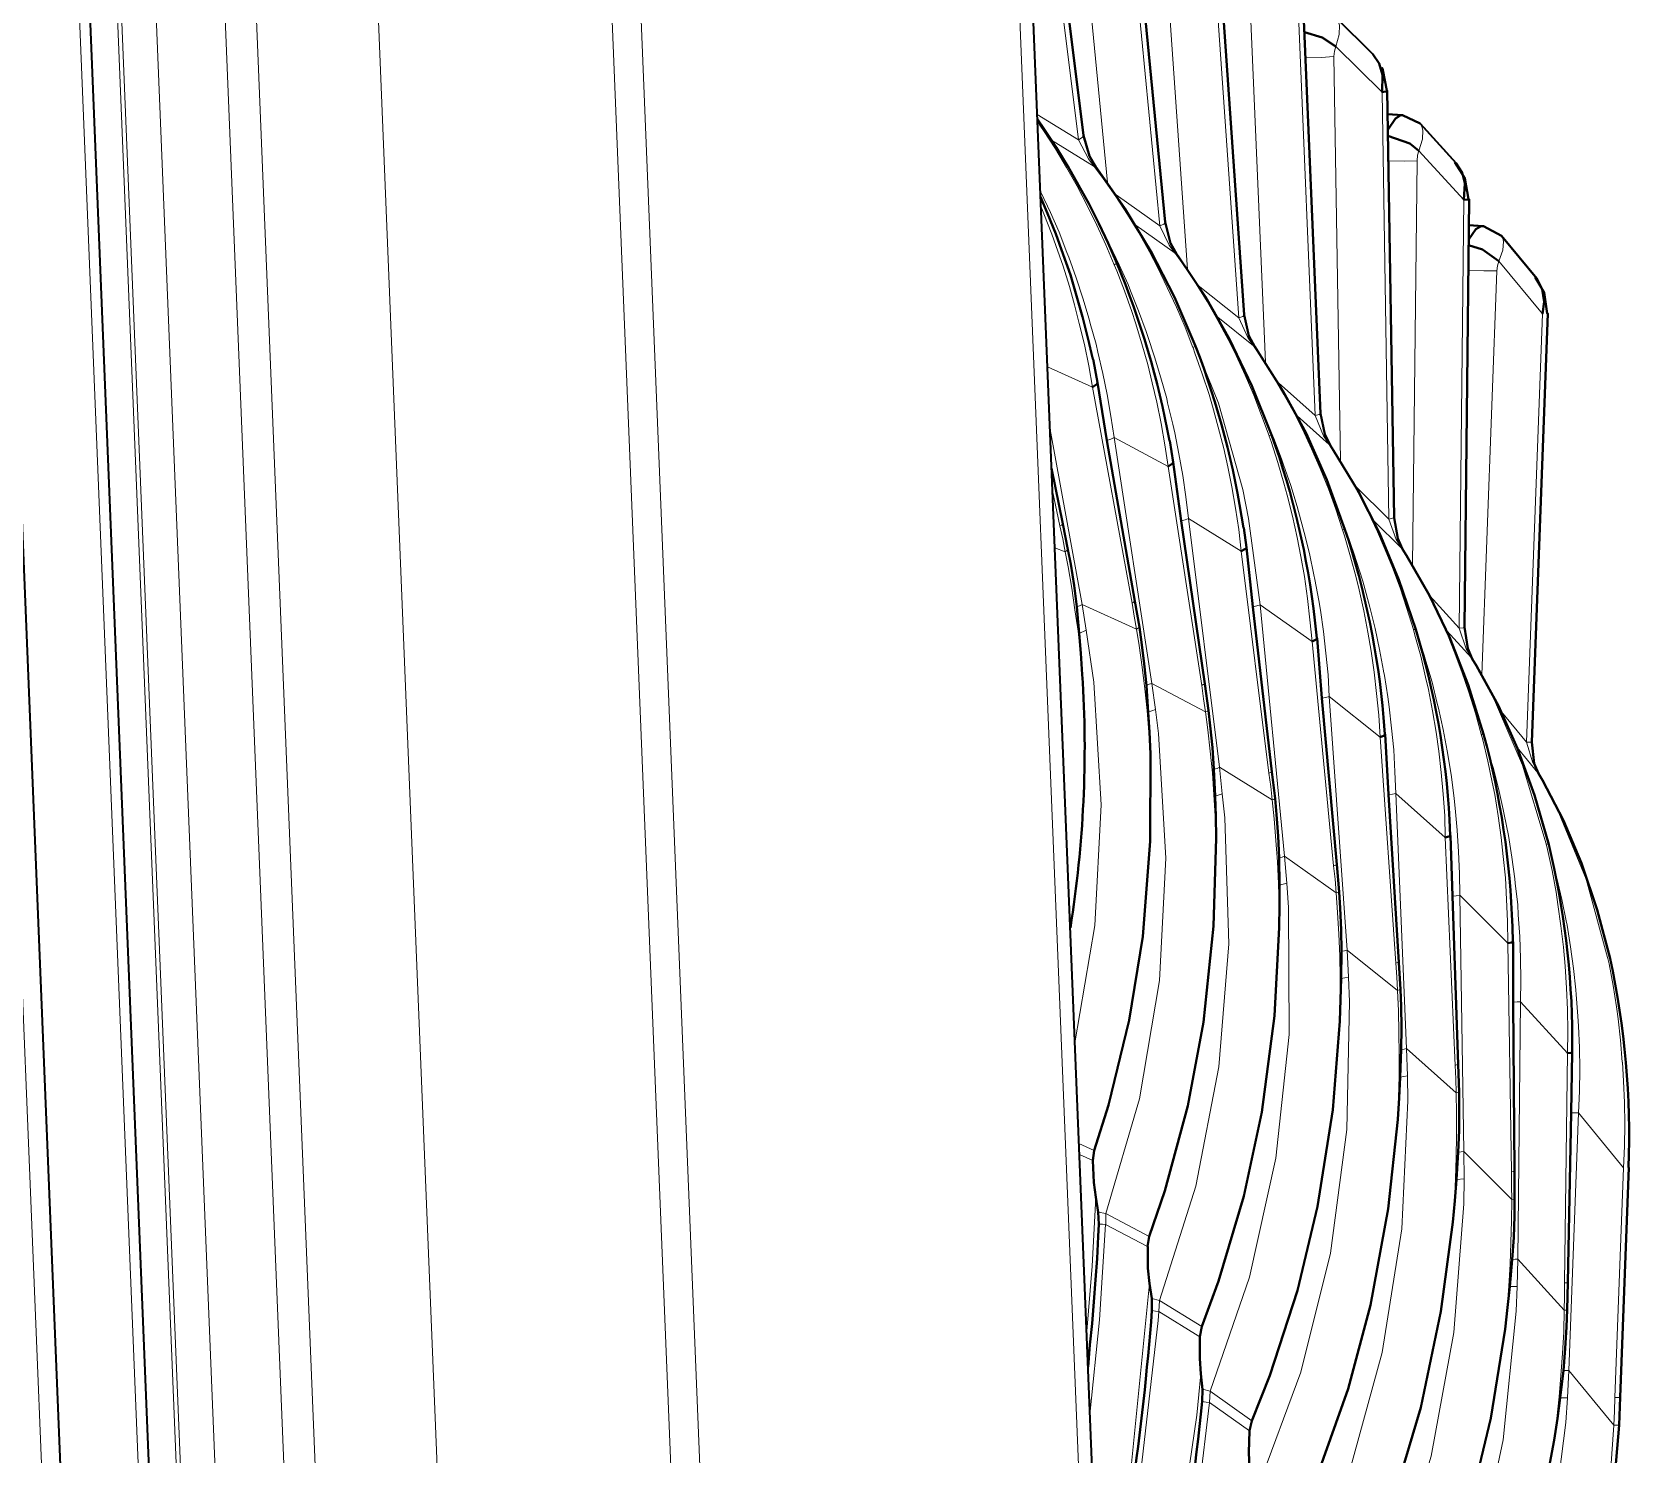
# Model space of a CAD drawing. Header units: millimetres. Extents: x 0 to 174, y 0 to 33.
# Drawn here: x 28.181 to 28.904, y 26.218 to 26.862 of the extents above; entities that cross this region are included whole.
import ezdxf

# ---------------------------------------------------------------- set-up
doc = ezdxf.new("R2010")
doc.units = ezdxf.units.MM
doc.layers.add('PDF2_형상', color=157, linetype='Continuous', true_color=0x405f80)

msp = doc.modelspace()

# ---------------------------------------------------------------- linework, layer by layer
at = {"layer": 'PDF2_형상', "color": 7, "lineweight": 13}
for points in [[(28.43097, 23.20819), (28.46014, 23.20833), (28.48611, 23.21139), (28.31681, 27.38375, 0.37124), (27.68417, 28.16861), (27.78903, 28.19111), (27.63847, 28.20014), (27.6425, 28.20069), (27.64639, 28.20069)], [(28.14403, 22.54278), (28.19278, 22.56917), (28.23931, 22.60139), (28.28306, 22.63944), (28.32361, 22.68333), (28.36083, 22.73264), (28.39403, 22.78722), (28.42278, 22.84681), (28.44667, 22.91097), (28.46542, 22.97903), (28.47847, 23.05042), (28.48556, 23.12444), (28.48653, 23.20028), (28.48611, 23.21139), (28.59097, 23.23389), (28.42167, 27.40625, 0.371242), (27.78903, 28.19111), (27.79306, 28.19167), (27.79694, 28.19167)], [(28.14708, 22.53083), (28.17347, 22.53736), (28.19958, 22.54528), (28.25028, 22.56583), (28.29903, 22.59236), (28.34542, 22.62486), (28.38903, 22.66306), (28.42958, 22.70708), (28.46667, 22.75653), (28.49972, 22.81139), (28.52847, 22.87097), (28.55222, 22.93528), (28.5707, 23.00333), (28.58361, 23.07486), (28.59056, 23.14903), (28.59139, 23.22486), (28.59097, 23.23389), (28.59875, 23.23583), (28.60403, 23.23778), (28.43472, 27.41028, 0.277903), (27.99153, 28.1425)], [(28.21056, 22.68792), (28.24708, 22.73556), (28.27972, 22.78847), (28.30792, 22.84639), (28.33139, 22.90889), (28.34944, 22.97528), (28.36195, 23.045), (28.36847, 23.11736), (28.36889, 23.19139), (28.36875, 23.19431), (28.36972, 23.195), (28.37069, 23.19555), (28.20125, 27.36792, 0.237947), (27.85708, 28.02278)], [(28.26083, 22.75597), (28.29194, 22.81056), (28.31861, 22.86986), (28.34014, 22.93347), (28.35639, 23.00097), (28.36681, 23.07153), (28.37125, 23.14444), (28.37069, 23.19555), (28.38569, 23.20625), (28.21639, 27.37861, 0.238475), (27.88861, 28.00208)]]:
    msp.add_lwpolyline(points, format="xyb", dxfattribs=at)
at = {"layer": 'PDF2_형상', "color": 7, "lineweight": 35}
msp.add_lwpolyline([(27.56611, 28.08444), (27.41556, 28.09347), (27.40722, 28.09403), (27.41528, 28.09361), (27.56583, 28.08458, -0.37493), (28.14708, 27.35944), (28.31639, 23.18708), (28.31681, 23.17458), (28.31625, 23.11306), (28.31111, 23.05236), (28.30181, 22.99306), (28.28875, 22.93833), (28.27125, 22.88361), (28.24847, 22.82875), (28.2225, 22.77931), (28.19125, 22.73111), (28.16389, 22.69625), (28.13014, 22.66028), (28.09403, 22.62833), (28.05347, 22.59944), (28.01333, 22.57667)], format="xyb", dxfattribs=at)
for points in [[(28.73292, 23.07667), (28.75014, 23.12208), (28.76389, 23.17208), (28.77361, 23.22764), (28.77806, 23.28417), (28.77778, 23.32972), (28.60847, 27.50222), (28.60806, 27.51139), (28.6025, 27.5675), (28.59208, 27.62264), (28.57569, 27.68056), (28.55722, 27.72931), (28.53361, 27.77833), (28.5082, 27.82111), (28.48583, 27.85292), (28.46139, 27.88292), (28.43486, 27.91083), (28.40806, 27.93528), (28.36653, 27.96653), (28.33708, 27.98444), (28.30639, 27.99986)], [(28.18097, 27.43611), (28.18722, 27.36028), (28.35653, 23.18792)], [(28.83097, 26.19097), (28.84125, 26.23444), (28.84778, 26.27458), (28.84125, 26.23444), (28.83097, 26.19097)]]:
    msp.add_lwpolyline(points, dxfattribs=at)
at = {"layer": 'PDF2_형상', "color": 7, "lineweight": 13}
for points in [[(28.60847, 27.50222), (28.60819, 27.5007), (28.60708, 27.4993), (28.60264, 27.49625), (28.77195, 23.32375), (28.60403, 23.23778), (28.60486, 23.2093), (28.60236, 23.13417), (28.59389, 23.06097), (28.57958, 22.99042), (28.55958, 22.92361), (28.53444, 22.86083), (28.50472, 22.80264), (28.47055, 22.74958), (28.43264, 22.70181)], [(28.42167, 27.40625), (28.31681, 27.38375), (28.29083, 27.38083), (28.26167, 27.38056), (28.43097, 23.20819)], [(28.14667, 27.36972), (28.1375, 27.38694), (28.25528, 24.48569), (28.25708, 24.48208)], [(28.36875, 23.19431), (28.19944, 27.36681), (28.20042, 27.36736), (28.20125, 27.36792), (28.21639, 27.37861), (28.22056, 27.38), (28.22861, 27.38111), (28.2475, 27.38139), (28.41681, 23.20903)], [(28.31639, 23.18708), (28.31639, 23.18694), (28.31653, 23.1868), (28.31667, 23.18667), (28.31708, 23.18639), (28.32153, 23.18556), (28.34389, 23.18569), (28.3518, 23.1868), (28.1825, 27.35931), (28.17458, 27.35819), (28.15222, 27.35792), (28.14778, 27.35875), (28.14736, 27.35917), (28.14708, 27.35931), (28.14708, 27.35944)], [(28.73153, 26.895), (28.73931, 26.71236), (28.73153, 26.895)], [(28.75375, 26.88056), (28.76181, 26.6882), (28.76361, 26.68861), (28.76403, 26.68889), (28.76417, 26.68917), (28.76403, 26.68889), (28.76361, 26.68861), (28.76181, 26.6882), (28.75375, 26.88056)], [(28.795, 26.80347), (28.80208, 26.80333), (28.80792, 26.80347)], [(28.795, 26.80347), (28.80208, 26.80333), (28.80792, 26.80347)], [(28.80792, 26.80347), (28.80583, 26.62042)], [(28.80792, 26.80347), (28.80583, 26.62042)], [(28.73611, 26.20361), (28.75528, 26.25514), (28.76875, 26.30903), (28.77611, 26.365), (28.77736, 26.42278), (28.77694, 26.43403), (28.77625, 26.44625), (28.775, 26.44597), (28.77375, 26.44569), (28.775, 26.44597), (28.77625, 26.44625), (28.7682, 26.56097), (28.79125, 26.54264), (28.79055, 26.5525), (28.78958, 26.56236), (28.78847, 26.57208), (28.78708, 26.58153), (28.7857, 26.59014), (28.78375, 26.59972), (28.78167, 26.60931), (28.78042, 26.61486), (28.77778, 26.6243), (28.775, 26.63375), (28.77417, 26.63639), (28.77111, 26.64583), (28.76778, 26.655), (28.76403, 26.66417), (28.76014, 26.67319), (28.75681, 26.68042), (28.75236, 26.68917), (28.74764, 26.69778), (28.74264, 26.70625), (28.73736, 26.71458), (28.73389, 26.71972), (28.73736, 26.71458), (28.74264, 26.70625), (28.74764, 26.69778), (28.75236, 26.68917), (28.75681, 26.68042), (28.76014, 26.67319), (28.76403, 26.66417), (28.76778, 26.655), (28.77111, 26.64583), (28.77417, 26.63639), (28.77528, 26.63667), (28.77417, 26.63639), (28.775, 26.63375), (28.77778, 26.6243), (28.78042, 26.61486), (28.78167, 26.60931), (28.78375, 26.59972), (28.7857, 26.59014), (28.78708, 26.58153), (28.78847, 26.57208), (28.78958, 26.56236), (28.79055, 26.5525), (28.79125, 26.54264), (28.7682, 26.56097), (28.76667, 26.56056), (28.76486, 26.56028), (28.76667, 26.56056), (28.7682, 26.56097), (28.76764, 26.57083), (28.76667, 26.58056), (28.76556, 26.59042), (28.76417, 26.60014), (28.76347, 26.60444), (28.76167, 26.61403), (28.76125, 26.61611), (28.75917, 26.6257), (28.75681, 26.63528), (28.75431, 26.64472), (28.75361, 26.64708), (28.7507, 26.65653), (28.7475, 26.66583), (28.74653, 26.66861), (28.74306, 26.67778), (28.73958, 26.68597), (28.74306, 26.67778), (28.74653, 26.66861), (28.7475, 26.66583), (28.7507, 26.65653), (28.75361, 26.64708), (28.75431, 26.64472), (28.75681, 26.63528), (28.75917, 26.6257), (28.76125, 26.61611), (28.76167, 26.61403), (28.76347, 26.60444), (28.76417, 26.60014), (28.76556, 26.59042), (28.76667, 26.58056), (28.76764, 26.57083), (28.7682, 26.56097), (28.77625, 26.44625), (28.79903, 26.42792), (28.79945, 26.41875), (28.79972, 26.40889), (28.79986, 26.39903), (28.79986, 26.38917), (28.79958, 26.37931), (28.79917, 26.36958), (28.79958, 26.37931), (28.79986, 26.38917), (28.79986, 26.39903), (28.79972, 26.40889), (28.79945, 26.41875), (28.79903, 26.42792), (28.77625, 26.44625), (28.77694, 26.43403), (28.77361, 26.43333), (28.77694, 26.43403), (28.77736, 26.42278), (28.77611, 26.365), (28.76875, 26.30903), (28.75528, 26.25514), (28.73611, 26.20361)], [(28.86792, 26.17431), (28.87528, 26.23236), (28.87597, 26.24361), (28.87667, 26.25597), (28.88097, 26.3725), (28.90139, 26.34764), (28.9018, 26.3575), (28.90194, 26.36736), (28.9018, 26.37722), (28.90139, 26.38694), (28.90097, 26.39556), (28.90139, 26.38694), (28.9018, 26.37722), (28.90194, 26.36736), (28.9018, 26.3575), (28.90139, 26.34764), (28.8975, 26.24375), (28.89722, 26.2375), (28.89695, 26.23125), (28.89569, 26.21181)], [(28.89569, 26.21181), (28.89695, 26.23125), (28.89875, 26.23125), (28.89917, 26.23125), (28.89944, 26.23125), (28.89917, 26.23125), (28.89875, 26.23125), (28.89695, 26.23125), (28.87667, 26.25597), (28.87542, 26.25597), (28.87417, 26.25597), (28.87542, 26.25597), (28.87667, 26.25597), (28.89695, 26.23125), (28.89722, 26.2375), (28.8975, 26.24375), (28.89931, 26.24375), (28.89972, 26.24375), (28.89986, 26.24389), (28.89972, 26.24375), (28.89931, 26.24375), (28.8975, 26.24375), (28.90139, 26.34764), (28.88097, 26.3725), (28.87667, 26.25597), (28.87597, 26.24361), (28.87528, 26.23236), (28.86792, 26.17431)]]:
    msp.add_lwpolyline(points, dxfattribs=at)
at = {"layer": 'PDF2_형상', "color": 7, "lineweight": 35}
for points in [[(28.65695, 26.815), (28.63347, 27.00236), (28.63055, 27.01153), (28.62819, 27.01514), (28.63055, 27.01153), (28.63347, 27.00236), (28.65695, 26.815), (28.65958, 26.80556), (28.6625, 26.80069), (28.66319, 26.79972), (28.67583, 26.78181), (28.68736, 26.76264), (28.69806, 26.74181), (28.70764, 26.71958), (28.69806, 26.74181), (28.68736, 26.76264), (28.67583, 26.78181), (28.66319, 26.79972), (28.6625, 26.80069), (28.65958, 26.80556)], [(28.66611, 26.98236), (28.64875, 26.99458), (28.66611, 26.98236), (28.67181, 26.97625), (28.67555, 26.96514), (28.69389, 26.77569), (28.67555, 26.96514), (28.67181, 26.97625)], [(28.70806, 26.94194), (28.70806, 26.94181), (28.71403, 26.93417), (28.71639, 26.92486), (28.72958, 26.73375), (28.71639, 26.92486), (28.71403, 26.93417), (28.70806, 26.94181)], [(28.76861, 26.67472), (28.76611, 26.67972), (28.76417, 26.68917), (28.75611, 26.88153), (28.76417, 26.68917), (28.76611, 26.67972), (28.76861, 26.67472), (28.77014, 26.67236), (28.78111, 26.65431), (28.79097, 26.635), (28.79972, 26.61389), (28.80736, 26.59139), (28.79972, 26.61389), (28.79097, 26.635), (28.78111, 26.65431), (28.77014, 26.67236)], [(28.7975, 26.64194), (28.79444, 26.83528), (28.7943, 26.83514), (28.79375, 26.83486), (28.79208, 26.83458), (28.79222, 26.84236), (28.79083, 26.8475), (28.78792, 26.8518), (28.77111, 26.86833), (28.78792, 26.8518), (28.79083, 26.8475), (28.79222, 26.84236), (28.79208, 26.83458), (28.79375, 26.83486), (28.7943, 26.83514), (28.79444, 26.83528), (28.7975, 26.64194), (28.79917, 26.6325), (28.80139, 26.62764), (28.8032, 26.62486), (28.81361, 26.6068), (28.82278, 26.5875), (28.83111, 26.56625), (28.83806, 26.54389), (28.83111, 26.56625), (28.82278, 26.5875), (28.81361, 26.6068), (28.8032, 26.62486), (28.80139, 26.62764), (28.79917, 26.6325)], [(28.75694, 26.86167), (28.765, 26.85931), (28.77111, 26.85528), (28.765, 26.85931)], [(28.79194, 26.84569), (28.79236, 26.84472), (28.7943, 26.83528), (28.79236, 26.84472)], [(28.79458, 26.82458), (28.80125, 26.82417), (28.80028, 26.82403), (28.79819, 26.82264), (28.79472, 26.8175), (28.79819, 26.82264), (28.80028, 26.82403), (28.80125, 26.82417)], [(28.82569, 26.80236), (28.80931, 26.82042), (28.80125, 26.82417), (28.80931, 26.82042)], [(28.63611, 26.82236), (28.63931, 26.81764), (28.64472, 26.80944), (28.64986, 26.80111), (28.65472, 26.7925), (28.65944, 26.78389), (28.66389, 26.77514), (28.66806, 26.76625), (28.67194, 26.75722), (28.66806, 26.76625), (28.66389, 26.77514), (28.65944, 26.78389), (28.65472, 26.7925), (28.64986, 26.80111), (28.64472, 26.80944), (28.63931, 26.81764)], [(28.79472, 26.81486), (28.80458, 26.81139), (28.80875, 26.80806), (28.80458, 26.81139)], [(28.825, 26.80278), (28.82958, 26.79569), (28.83125, 26.78611), (28.82958, 26.79569)], [(28.82944, 26.59236), (28.83153, 26.78611), (28.83125, 26.78611), (28.83083, 26.78597), (28.82903, 26.78583), (28.82958, 26.79319), (28.82833, 26.79819), (28.82569, 26.80236), (28.82833, 26.79819), (28.82958, 26.79319), (28.82903, 26.78583), (28.83083, 26.78597), (28.83125, 26.78611), (28.83153, 26.78611), (28.82944, 26.59236), (28.83083, 26.58278), (28.83292, 26.57806), (28.83083, 26.58278)], [(28.6375, 26.78722), (28.64069, 26.77958), (28.64444, 26.77042), (28.64778, 26.76111), (28.65097, 26.75181), (28.65375, 26.74236), (28.65653, 26.73292), (28.65889, 26.72333), (28.66111, 26.71375), (28.65889, 26.72333), (28.65653, 26.73292), (28.65375, 26.74236), (28.65097, 26.75181), (28.64778, 26.76111), (28.64444, 26.77042), (28.64069, 26.77958)], [(28.69903, 26.76139), (28.70014, 26.75986), (28.71222, 26.74195), (28.72306, 26.72278), (28.73319, 26.70167), (28.74208, 26.67945), (28.73319, 26.70167), (28.72306, 26.72278), (28.71222, 26.74195), (28.70014, 26.75986), (28.69903, 26.76139), (28.69625, 26.76625), (28.69389, 26.77569), (28.69625, 26.76625)], [(28.83139, 26.77431), (28.83764, 26.77389), (28.83667, 26.77375), (28.83458, 26.7725), (28.83125, 26.76778), (28.83458, 26.7725), (28.83667, 26.77375), (28.83764, 26.77389)], [(28.86208, 26.75014), (28.84611, 26.76958), (28.83806, 26.77389), (28.83764, 26.77389), (28.83806, 26.77389), (28.84611, 26.76958), (28.86208, 26.75014), (28.86458, 26.74542), (28.86542, 26.73958), (28.86472, 26.73417), (28.86542, 26.73958), (28.86458, 26.74542)], [(28.83125, 26.76528), (28.8375, 26.76333), (28.845, 26.75805), (28.8375, 26.76333)], [(28.86139, 26.7507), (28.86542, 26.74389), (28.8668, 26.73431), (28.86542, 26.74389)], [(28.73444, 26.71931), (28.7318, 26.72431), (28.72972, 26.73375), (28.7318, 26.72431)], [(28.86292, 26.52611), (28.86097, 26.53069), (28.85986, 26.54028), (28.86708, 26.73431), (28.85986, 26.54028), (28.86097, 26.53069), (28.86292, 26.52611), (28.86472, 26.5232), (28.87417, 26.50486), (28.88236, 26.48556), (28.88944, 26.46444), (28.89528, 26.4425), (28.88944, 26.46444), (28.88236, 26.48556), (28.87417, 26.50486), (28.86472, 26.5232)], [(28.73444, 26.71945), (28.73569, 26.7175), (28.74722, 26.69944), (28.75764, 26.68014), (28.76708, 26.65903), (28.77528, 26.63667), (28.76708, 26.65903), (28.75764, 26.68014), (28.74722, 26.69944), (28.73569, 26.7175)], [(28.66319, 26.70319), (28.66306, 26.70264), (28.6625, 26.70208), (28.66097, 26.70097), (28.6625, 26.70208), (28.66306, 26.70264), (28.66319, 26.70319), (28.6675, 26.67694), (28.66319, 26.70319), (28.66139, 26.71292), (28.66125, 26.71375), (28.66139, 26.71292)], [(28.68625, 26.55389), (28.6868, 26.54486), (28.68722, 26.535), (28.6868, 26.54486), (28.68625, 26.55389), (28.68542, 26.56597), (28.68444, 26.57583), (28.68319, 26.58556), (28.68222, 26.59236), (28.68014, 26.60417), (28.6675, 26.67694), (28.68014, 26.60417), (28.68222, 26.59236), (28.68319, 26.58556), (28.68444, 26.57583), (28.68542, 26.56597)], [(28.6975, 26.66708), (28.69722, 26.66667), (28.6968, 26.66611), (28.69528, 26.66514), (28.6968, 26.66611), (28.69722, 26.66667), (28.6975, 26.66708), (28.70111, 26.64056), (28.6975, 26.66708), (28.69597, 26.67681)], [(28.655, 26.58958), (28.65569, 26.5807), (28.65639, 26.57097), (28.65569, 26.5807), (28.655, 26.58958), (28.65389, 26.60153), (28.65264, 26.61125), (28.65111, 26.62097), (28.64986, 26.6275), (28.6475, 26.63917), (28.6425, 26.6643), (28.6475, 26.63917), (28.64986, 26.6275), (28.65111, 26.62097), (28.65264, 26.61125), (28.65389, 26.60153)], [(28.71653, 26.51597), (28.71681, 26.50681), (28.71695, 26.49694), (28.71681, 26.50681), (28.71653, 26.51597), (28.71597, 26.52806), (28.71528, 26.53792), (28.7143, 26.54778), (28.71347, 26.55472), (28.71181, 26.56681), (28.70111, 26.64056), (28.71181, 26.56681), (28.71347, 26.55472), (28.7143, 26.54778), (28.71528, 26.53792), (28.71597, 26.52806)], [(28.7307, 26.62847), (28.73042, 26.62806), (28.73, 26.62764), (28.72833, 26.62681), (28.73, 26.62764), (28.73042, 26.62806), (28.7307, 26.62847), (28.73361, 26.60153), (28.7307, 26.62847), (28.72944, 26.63736)], [(28.74569, 26.47569), (28.74569, 26.46639), (28.74555, 26.45653), (28.74569, 26.46639), (28.74569, 26.47569), (28.74542, 26.48792), (28.745, 26.49778), (28.74431, 26.50764), (28.74361, 26.51486), (28.74222, 26.52694), (28.73361, 26.60153), (28.74222, 26.52694), (28.74361, 26.51486), (28.74431, 26.50764), (28.745, 26.49778), (28.74542, 26.48792)], [(28.76167, 26.59556), (28.7625, 26.58736)], [(28.77264, 26.47264), (28.77305, 26.46528), (28.77361, 26.45542), (28.77375, 26.44569), (28.77361, 26.43333), (28.77333, 26.42389), (28.77292, 26.41403), (28.77333, 26.42389), (28.77361, 26.43333), (28.77375, 26.44569), (28.77361, 26.45542), (28.77305, 26.46528), (28.77264, 26.47264), (28.77153, 26.485), (28.76486, 26.56028), (28.76264, 26.58736), (28.7625, 26.58694), (28.76195, 26.58667), (28.76042, 26.58597), (28.76195, 26.58667), (28.7625, 26.58694), (28.76264, 26.58736), (28.76486, 26.56028), (28.77153, 26.485)], [(28.83292, 26.57806), (28.83486, 26.57486), (28.84472, 26.55681), (28.85333, 26.5375), (28.86111, 26.51639), (28.8675, 26.49403), (28.86111, 26.51639), (28.85333, 26.5375), (28.84472, 26.55681), (28.83486, 26.57486)], [(28.79278, 26.55153), (28.79333, 26.54389)], [(28.79347, 26.54389), (28.79333, 26.54361), (28.79278, 26.54319), (28.79125, 26.54264), (28.79278, 26.54319), (28.79333, 26.54361), (28.79347, 26.54389), (28.795, 26.51667)], [(28.6618, 26.35556), (28.66111, 26.35097), (28.66167, 26.34111), (28.6625, 26.33444), (28.66361, 26.32764), (28.66389, 26.32222), (28.66361, 26.31653), (28.66306, 26.30667), (28.66236, 26.29694), (28.66167, 26.28708), (28.66083, 26.27722), (28.65986, 26.2675), (28.65903, 26.25764), (28.65986, 26.2675), (28.66083, 26.27722), (28.66167, 26.28708), (28.66236, 26.29694), (28.66306, 26.30667), (28.66361, 26.31653), (28.66389, 26.32222), (28.66361, 26.32764), (28.6625, 26.33444), (28.66167, 26.34111), (28.66111, 26.35097), (28.6618, 26.35556), (28.6682, 26.37611), (28.67764, 26.41458), (28.68375, 26.45236), (28.68708, 26.49556), (28.68722, 26.535), (28.68708, 26.49556), (28.68375, 26.45236), (28.67764, 26.41458), (28.6682, 26.37611)], [(28.80028, 26.38875), (28.79986, 26.37931), (28.79917, 26.36958), (28.79986, 26.37931), (28.80028, 26.38875), (28.80069, 26.40125), (28.80083, 26.41097), (28.80069, 26.42083), (28.80042, 26.42833), (28.79972, 26.44069), (28.795, 26.51667), (28.79972, 26.44069), (28.80042, 26.42833), (28.80069, 26.42083), (28.80083, 26.41097), (28.80069, 26.40125)], [(28.82264, 26.50514), (28.82292, 26.49806)], [(28.82306, 26.49806), (28.82292, 26.49778), (28.82236, 26.49764), (28.8207, 26.49722), (28.82236, 26.49764), (28.82292, 26.49778), (28.82306, 26.49806), (28.82389, 26.47069)], [(28.68667, 26.31667), (28.69375, 26.33722), (28.70417, 26.3757), (28.71125, 26.41361), (28.71583, 26.45708), (28.71695, 26.49694), (28.71583, 26.45708), (28.71125, 26.41361), (28.70417, 26.3757), (28.69375, 26.33722), (28.68667, 26.31667), (28.68583, 26.31208)], [(28.82583, 26.34236), (28.825, 26.33278), (28.82417, 26.32306), (28.825, 26.33278), (28.82583, 26.34236), (28.82653, 26.35472), (28.82694, 26.36458), (28.82694, 26.37444), (28.82694, 26.38194), (28.82653, 26.39444), (28.82389, 26.47069), (28.82653, 26.39444), (28.82694, 26.38194), (28.82694, 26.37444), (28.82694, 26.36458), (28.82653, 26.35472)], [(28.71055, 26.27583), (28.70958, 26.27125), (28.70958, 26.26139), (28.71, 26.25444), (28.71083, 26.24736), (28.71069, 26.24195), (28.71083, 26.24736), (28.71, 26.25444), (28.70958, 26.26139), (28.70958, 26.27125), (28.71055, 26.27583), (28.71805, 26.29639), (28.72944, 26.33486), (28.73764, 26.37292), (28.74333, 26.41653), (28.74555, 26.45653), (28.74333, 26.41653), (28.73764, 26.37292), (28.72944, 26.33486), (28.71805, 26.29639)], [(28.85111, 26.45681), (28.85125, 26.45)], [(28.85139, 26.45), (28.85111, 26.44986), (28.85069, 26.44972), (28.84903, 26.44944), (28.85069, 26.44972), (28.85111, 26.44986), (28.85139, 26.45), (28.85139, 26.42264)], [(28.84986, 26.29389), (28.84889, 26.28444), (28.84778, 26.27458), (28.84889, 26.28444), (28.84986, 26.29389), (28.85097, 26.30625), (28.85167, 26.31611), (28.85195, 26.32597), (28.85208, 26.33361), (28.85208, 26.34611), (28.85139, 26.42264), (28.85208, 26.34611), (28.85208, 26.33361), (28.85195, 26.32597), (28.85167, 26.31611), (28.85097, 26.30625)], [(28.73306, 26.23319), (28.73208, 26.22861), (28.7318, 26.21889), (28.73208, 26.21181), (28.73278, 26.20472), (28.7325, 26.19917), (28.73278, 26.20472), (28.73208, 26.21181), (28.7318, 26.21889), (28.73208, 26.22861), (28.73306, 26.23319), (28.74125, 26.25375), (28.75375, 26.29208), (28.76278, 26.33014), (28.76972, 26.37389), (28.77292, 26.41403), (28.76972, 26.37389), (28.76278, 26.33014), (28.75375, 26.29208), (28.74125, 26.25375)], [(28.87819, 26.40639), (28.87806, 26.39986)], [(28.87819, 26.39986), (28.87806, 26.39986), (28.8775, 26.39972), (28.87597, 26.39958), (28.8775, 26.39972), (28.87806, 26.39986), (28.87819, 26.39986), (28.87764, 26.3725)], [(28.75458, 26.18889), (28.75333, 26.18444), (28.75278, 26.17458), (28.75292, 26.1675), (28.75333, 26.16028), (28.75306, 26.15486), (28.75333, 26.16028), (28.75292, 26.1675), (28.75278, 26.17458), (28.75333, 26.18444), (28.75458, 26.18889), (28.76319, 26.20944), (28.77667, 26.24764), (28.7868, 26.28556), (28.79486, 26.32917), (28.79917, 26.36958), (28.79486, 26.32917), (28.7868, 26.28556), (28.77667, 26.24764), (28.76319, 26.20944)], [(28.87264, 26.24361), (28.87153, 26.23417), (28.87, 26.22444), (28.87153, 26.23417), (28.87264, 26.24361), (28.87417, 26.25597), (28.875, 26.26583), (28.87556, 26.27569), (28.87583, 26.28333), (28.87611, 26.29583), (28.87764, 26.3725), (28.87611, 26.29583), (28.87583, 26.28333), (28.87556, 26.27569), (28.875, 26.26583), (28.87417, 26.25597)], [(28.68458, 25.62625), (28.76333, 25.79736), (28.79333, 25.87014), (28.81903, 25.94889), (28.82944, 25.98778), (28.83167, 25.99333), (28.85514, 26.03972), (28.87375, 26.08833), (28.88736, 26.13847), (28.89583, 26.18889), (28.89944, 26.23125), (28.89986, 26.24389), (28.90375, 26.34778), (28.89986, 26.24389), (28.89944, 26.23125), (28.89583, 26.18889), (28.88736, 26.13847), (28.87375, 26.08833), (28.85514, 26.03972), (28.83167, 25.99333), (28.82944, 25.98778), (28.81903, 25.94889), (28.79333, 25.87014), (28.76333, 25.79736)], [(28.77472, 26.14306), (28.78389, 26.16333), (28.79833, 26.20125), (28.80958, 26.23917), (28.81875, 26.28264), (28.82417, 26.32306), (28.81875, 26.28264), (28.80958, 26.23917), (28.79833, 26.20125), (28.78389, 26.16333), (28.77472, 26.14306), (28.77347, 26.13847), (28.77264, 26.12875), (28.7725, 26.12153), (28.77264, 26.12875), (28.77347, 26.13847)], [(28.6868, 26.29528), (28.68778, 26.28847), (28.68792, 26.28306), (28.68778, 26.28847), (28.6868, 26.29528), (28.68611, 26.30222), (28.68597, 26.31208), (28.68611, 26.30222)], [(28.81111, 26.04667), (28.80958, 26.04222), (28.80833, 26.0325), (28.80792, 26.02542), (28.80778, 26.0182), (28.80695, 26.01264), (28.80778, 26.0182), (28.80792, 26.02542), (28.80833, 26.0325), (28.80958, 26.04222), (28.81111, 26.04667), (28.82139, 26.06653), (28.83792, 26.10389), (28.85097, 26.14125), (28.8625, 26.18431), (28.87, 26.22444), (28.8625, 26.18431), (28.85097, 26.14125), (28.83792, 26.10389), (28.82139, 26.06653)]]:
    msp.add_lwpolyline(points, close=True, dxfattribs=at)
at = {"layer": 'PDF2_형상', "color": 7, "lineweight": 13}
for points in [[(28.63125, 27.00042), (28.62875, 27.00194), (28.63125, 27.00042), (28.65458, 26.81292), (28.63597, 26.82444), (28.65458, 26.81292)], [(28.67319, 26.96347), (28.6507, 26.97944), (28.65167, 26.98819), (28.65083, 26.99181), (28.64889, 26.99458), (28.65083, 26.99181), (28.65167, 26.98819), (28.6507, 26.97944), (28.67319, 26.96347), (28.69153, 26.77403), (28.6957, 26.76528), (28.69833, 26.76167), (28.6957, 26.76528), (28.69153, 26.77403), (28.69333, 26.77486), (28.69375, 26.77528), (28.69389, 26.77569), (28.69375, 26.77528), (28.69333, 26.77486), (28.69153, 26.77403)], [(28.66778, 26.79361), (28.65028, 26.97472), (28.65014, 26.97708), (28.6507, 26.97944), (28.65014, 26.97708), (28.65028, 26.97472), (28.64444, 26.97333), (28.63722, 26.97264), (28.64444, 26.97333), (28.65028, 26.97472)], [(28.72722, 26.73236), (28.71403, 26.92347), (28.69195, 26.94111), (28.69319, 26.95083), (28.6925, 26.95319), (28.69083, 26.95556), (28.6925, 26.95319), (28.69319, 26.95083), (28.69195, 26.94111), (28.71403, 26.92347), (28.72722, 26.73236), (28.73125, 26.72347), (28.73389, 26.71972), (28.71778, 26.73264), (28.73389, 26.71972), (28.73125, 26.72347), (28.72722, 26.73236), (28.72903, 26.73306), (28.72958, 26.73347), (28.72958, 26.73375), (28.72958, 26.73347), (28.72903, 26.73306)], [(28.70403, 26.75431), (28.69139, 26.93639), (28.69153, 26.93875), (28.69195, 26.94111), (28.69153, 26.93875), (28.69139, 26.93639), (28.68556, 26.93528), (28.67847, 26.93486), (28.68556, 26.93528), (28.69139, 26.93639)], [(28.79514, 26.64125), (28.79208, 26.83458), (28.77111, 26.85528), (28.77264, 26.86069), (28.77278, 26.86486), (28.77222, 26.86667), (28.77125, 26.86833), (28.77222, 26.86667), (28.77278, 26.86486), (28.77264, 26.86069), (28.77111, 26.85528), (28.79208, 26.83458), (28.79514, 26.64125), (28.79681, 26.64167), (28.79736, 26.64181), (28.7975, 26.64194), (28.79681, 26.64167)], [(28.77319, 26.66764), (28.77028, 26.85069), (28.77056, 26.85306), (28.77111, 26.85528), (28.77056, 26.85306), (28.77028, 26.85069), (28.76458, 26.85028), (28.75736, 26.85014), (28.76458, 26.85028), (28.77028, 26.85069)], [(28.67083, 26.75639), (28.67194, 26.75375), (28.67542, 26.74458), (28.67875, 26.73528), (28.68042, 26.73014), (28.68333, 26.72069), (28.68597, 26.71125), (28.68806, 26.70292), (28.69014, 26.69417), (28.69208, 26.68458), (28.69375, 26.67486), (28.69528, 26.66514), (28.71042, 26.56597), (28.71125, 26.56), (28.71222, 26.55403), (28.68792, 26.56694), (28.67083, 26.67819), (28.69528, 26.66514), (28.69375, 26.67486), (28.69208, 26.68458), (28.69014, 26.69417), (28.68806, 26.70292), (28.68597, 26.71125), (28.68333, 26.72069), (28.68042, 26.73014), (28.67875, 26.73528), (28.67542, 26.74458), (28.67194, 26.75375), (28.67083, 26.75639), (28.66708, 26.76542), (28.66292, 26.77431), (28.65861, 26.78319), (28.65403, 26.79194), (28.64917, 26.80042), (28.64417, 26.80889), (28.63875, 26.81722), (28.63611, 26.82111), (28.63875, 26.81722), (28.64417, 26.80889), (28.64917, 26.80042), (28.65403, 26.79194), (28.65861, 26.78319), (28.66292, 26.77431), (28.66708, 26.76542), (28.67083, 26.75639), (28.67194, 26.75722)], [(28.80875, 26.80806), (28.81042, 26.81333), (28.81056, 26.81736), (28.81014, 26.81903), (28.80931, 26.82042), (28.81014, 26.81903), (28.81056, 26.81736), (28.81042, 26.81333), (28.80875, 26.80806), (28.80805, 26.80597), (28.80792, 26.80347), (28.80805, 26.80597)], [(28.6425, 26.81278), (28.6618, 26.80097), (28.65917, 26.80431), (28.65458, 26.81292), (28.65639, 26.81403), (28.65681, 26.81444), (28.65695, 26.815), (28.65681, 26.81444), (28.65639, 26.81403), (28.65458, 26.81292), (28.65917, 26.80431), (28.6618, 26.80097)], [(28.82694, 26.59194), (28.82903, 26.78583), (28.80875, 26.80806), (28.82903, 26.78583), (28.82694, 26.59194), (28.82875, 26.59208), (28.82917, 26.59222), (28.82944, 26.59236), (28.82917, 26.59222), (28.82875, 26.59208)], [(28.6618, 26.80097), (28.66583, 26.79542), (28.67153, 26.78736), (28.67681, 26.77917), (28.68195, 26.77083), (28.6868, 26.76222), (28.69056, 26.755), (28.69486, 26.74611), (28.69903, 26.73722), (28.70292, 26.7282), (28.70639, 26.71903), (28.70764, 26.71958), (28.70639, 26.71903), (28.70292, 26.7282), (28.69903, 26.73722), (28.69486, 26.74611), (28.69056, 26.755), (28.6868, 26.76222), (28.68195, 26.77083), (28.67681, 26.77917), (28.67153, 26.78736), (28.66583, 26.79542)], [(28.66264, 26.72042), (28.66347, 26.71681), (28.66569, 26.70722), (28.66764, 26.69764), (28.6693, 26.68792), (28.67083, 26.67819), (28.6693, 26.6775), (28.6675, 26.67694), (28.6693, 26.6775), (28.67083, 26.67819), (28.69528, 26.66514), (28.71042, 26.56597), (28.71125, 26.56), (28.71222, 26.55403), (28.7132, 26.54597), (28.7143, 26.53625), (28.71528, 26.52639), (28.71597, 26.51653), (28.71653, 26.50681), (28.71695, 26.49694), (28.71653, 26.50681), (28.71597, 26.51653), (28.71528, 26.52639), (28.7143, 26.53625), (28.7132, 26.54597), (28.71222, 26.55403), (28.71292, 26.55431), (28.71347, 26.55472), (28.71292, 26.55431), (28.71222, 26.55403), (28.68792, 26.56694), (28.67083, 26.67819), (28.6693, 26.68792), (28.66764, 26.69764), (28.66569, 26.70722), (28.66347, 26.71681), (28.66264, 26.72042), (28.66, 26.72986), (28.65944, 26.7318), (28.65667, 26.74125), (28.65361, 26.75056), (28.65028, 26.75986), (28.64944, 26.76194), (28.64583, 26.77111), (28.64194, 26.78014), (28.64069, 26.78292), (28.63736, 26.78986), (28.64069, 26.78292), (28.64194, 26.78014), (28.64583, 26.77111), (28.64944, 26.76194), (28.65028, 26.75986), (28.65361, 26.75056), (28.65667, 26.74125), (28.65944, 26.7318), (28.66, 26.72986)], [(28.67167, 26.78806), (28.69153, 26.77403)], [(28.64264, 26.77028), (28.64444, 26.76514), (28.64764, 26.75583), (28.65056, 26.74653), (28.65292, 26.73833), (28.655, 26.72986), (28.65736, 26.72028), (28.65931, 26.7107), (28.66097, 26.70097), (28.67889, 26.6032), (28.66097, 26.70097), (28.64056, 26.71028), (28.66097, 26.70097), (28.65931, 26.7107), (28.65736, 26.72028), (28.655, 26.72986), (28.65292, 26.73833), (28.65056, 26.74653), (28.64764, 26.75583), (28.64444, 26.76514), (28.64264, 26.77028), (28.63903, 26.77944), (28.63764, 26.78292), (28.63903, 26.77944)], [(28.69458, 26.69583), (28.695, 26.69389), (28.69736, 26.68431), (28.69819, 26.68042), (28.70014, 26.67083), (28.70181, 26.66111), (28.70319, 26.65139), (28.70444, 26.64153), (28.70292, 26.64097), (28.70111, 26.64056), (28.70292, 26.64097), (28.70444, 26.64153), (28.72833, 26.62681), (28.74083, 26.52625), (28.74167, 26.52028), (28.74236, 26.51417), (28.74319, 26.50569), (28.74403, 26.49583), (28.74472, 26.48611), (28.74514, 26.47625), (28.74542, 26.46639), (28.74555, 26.45653), (28.74542, 26.46639), (28.74514, 26.47625), (28.74472, 26.48611), (28.74403, 26.49583), (28.74319, 26.50569), (28.74236, 26.51417), (28.74306, 26.51444), (28.74361, 26.51486), (28.74306, 26.51444), (28.74236, 26.51417), (28.71847, 26.52903), (28.70444, 26.64153), (28.70319, 26.65139), (28.70181, 26.66111), (28.70014, 26.67083), (28.69819, 26.68042), (28.69736, 26.68431), (28.695, 26.69389), (28.69458, 26.69583), (28.69195, 26.70528), (28.68903, 26.71472), (28.68597, 26.72403), (28.68528, 26.72625), (28.68181, 26.73556), (28.6782, 26.74458), (28.67708, 26.7475), (28.67306, 26.75639), (28.66889, 26.76528), (28.6682, 26.76653), (28.66431, 26.77403), (28.6682, 26.76653), (28.66889, 26.76528), (28.67306, 26.75639), (28.67708, 26.7475), (28.6782, 26.74458), (28.68181, 26.73556), (28.68528, 26.72625), (28.68597, 26.72403), (28.68903, 26.71472), (28.69195, 26.70528)], [(28.69847, 26.76167), (28.70222, 26.75639), (28.70764, 26.74819), (28.71292, 26.73986), (28.71778, 26.73125), (28.72236, 26.72264), (28.72597, 26.71542), (28.73014, 26.70639), (28.73403, 26.69736), (28.7375, 26.6882), (28.74097, 26.67903), (28.74208, 26.67945), (28.74097, 26.67903), (28.7375, 26.6882), (28.73403, 26.69736), (28.73014, 26.70639), (28.72597, 26.71542), (28.72236, 26.72264), (28.71778, 26.73125), (28.71292, 26.73986), (28.70764, 26.74819), (28.70222, 26.75639), (28.69847, 26.76167), (28.68069, 26.77417)], [(28.89819, 26.42056), (28.89667, 26.43028), (28.89486, 26.44), (28.8943, 26.44236), (28.89417, 26.44292), (28.88444, 26.47833), (28.87097, 26.51097), (28.86264, 26.52653), (28.85319, 26.53792), (28.86264, 26.52653), (28.86028, 26.53097), (28.8575, 26.54028), (28.86472, 26.73417), (28.845, 26.75805), (28.84681, 26.76305), (28.84708, 26.76694), (28.84667, 26.76847), (28.84611, 26.76958), (28.84667, 26.76847), (28.84708, 26.76694), (28.84681, 26.76305), (28.845, 26.75805), (28.84431, 26.75597), (28.84403, 26.75361), (28.83722, 26.57083), (28.84403, 26.75361), (28.8382, 26.75361), (28.83111, 26.75389), (28.8382, 26.75361), (28.84403, 26.75361), (28.84431, 26.75597), (28.845, 26.75805), (28.86472, 26.73417), (28.8575, 26.54028), (28.85931, 26.54028), (28.85972, 26.54028), (28.85986, 26.54028), (28.85972, 26.54028), (28.85931, 26.54028), (28.8575, 26.54028), (28.84611, 26.55403), (28.8575, 26.54028), (28.86028, 26.53097), (28.86264, 26.52653), (28.87097, 26.51097), (28.88444, 26.47833), (28.89417, 26.44292), (28.8943, 26.44236), (28.89486, 26.44), (28.89667, 26.43028), (28.89819, 26.42056), (28.89889, 26.41514), (28.9, 26.40542), (28.90083, 26.39556), (28.9, 26.40542), (28.89889, 26.41514)], [(28.70889, 26.74708), (28.72722, 26.73236)], [(28.73695, 26.6025), (28.73167, 26.64153), (28.72903, 26.65472), (28.71805, 26.69375), (28.70292, 26.73111), (28.71805, 26.69375), (28.72903, 26.65472), (28.73167, 26.64153), (28.73695, 26.6025), (28.76042, 26.58597), (28.77014, 26.48431), (28.77097, 26.48472), (28.77153, 26.485), (28.77097, 26.48472), (28.77014, 26.48431), (28.76042, 26.58597), (28.75944, 26.59569), (28.75833, 26.60542), (28.75694, 26.61528), (28.75528, 26.62444), (28.75361, 26.63292), (28.75153, 26.64264), (28.74917, 26.65208), (28.74764, 26.6575), (28.74486, 26.66694), (28.7418, 26.67639), (28.74097, 26.67889), (28.7418, 26.67639), (28.74486, 26.66694), (28.74764, 26.6575), (28.74917, 26.65208), (28.75153, 26.64264), (28.75361, 26.63292), (28.75528, 26.62444), (28.75694, 26.61528), (28.75833, 26.60542), (28.75944, 26.59569), (28.76042, 26.58597)], [(28.70653, 26.71889), (28.70736, 26.71639), (28.71069, 26.70708), (28.71375, 26.69778), (28.71528, 26.69236), (28.71792, 26.68292), (28.72042, 26.67333), (28.72222, 26.665), (28.72403, 26.65597), (28.72569, 26.64625), (28.72722, 26.63653), (28.72833, 26.62681), (28.74083, 26.52625), (28.74167, 26.52028), (28.74236, 26.51417), (28.71847, 26.52903), (28.70444, 26.64153), (28.72833, 26.62681), (28.72722, 26.63653), (28.72569, 26.64625), (28.72403, 26.65597), (28.72222, 26.665), (28.72042, 26.67333), (28.71792, 26.68292), (28.71528, 26.69236), (28.71375, 26.69778), (28.71069, 26.70708), (28.70736, 26.71639)], [(28.74514, 26.70306), (28.76181, 26.6882), (28.76556, 26.67903), (28.76806, 26.67514), (28.76556, 26.67903), (28.76181, 26.6882)], [(28.75361, 26.68806), (28.76806, 26.67514), (28.77125, 26.67014), (28.77639, 26.66181), (28.78125, 26.65319), (28.78583, 26.64444), (28.79, 26.63556), (28.79306, 26.62847), (28.79681, 26.61944), (28.80028, 26.61014), (28.80333, 26.60083), (28.80625, 26.59139), (28.80333, 26.60083), (28.80028, 26.61014), (28.79681, 26.61944), (28.79306, 26.62847), (28.79, 26.63556), (28.78583, 26.64444), (28.78125, 26.65319), (28.77639, 26.66181), (28.77125, 26.67014), (28.76806, 26.67514)], [(28.64181, 26.68194), (28.65625, 26.60264), (28.68097, 26.59153), (28.68208, 26.58403), (28.68347, 26.57431), (28.68472, 26.56444), (28.6857, 26.55472), (28.68653, 26.54486), (28.68722, 26.535), (28.68653, 26.54486), (28.6857, 26.55472), (28.68472, 26.56444), (28.68347, 26.57431), (28.68208, 26.58403), (28.68097, 26.59153), (28.68167, 26.59194), (28.68222, 26.59236), (28.68167, 26.59194), (28.68097, 26.59153), (28.67986, 26.59736), (28.67889, 26.6032), (28.67958, 26.60375), (28.68014, 26.60417), (28.67958, 26.60375), (28.67889, 26.6032), (28.67986, 26.59736), (28.68097, 26.59153), (28.65625, 26.60264)], [(28.78, 26.65625), (28.79514, 26.64125), (28.79847, 26.63208), (28.80097, 26.62806), (28.79847, 26.63208), (28.79514, 26.64125)], [(28.64292, 26.65403), (28.64625, 26.63819)], [(28.64625, 26.63819), (28.6475, 26.63236), (28.64861, 26.62653), (28.65, 26.61972), (28.65167, 26.61), (28.65306, 26.60028), (28.65445, 26.59056), (28.65555, 26.5807), (28.65639, 26.57097), (28.65555, 26.5807), (28.65445, 26.59056), (28.65306, 26.60028), (28.65167, 26.61), (28.65, 26.61972), (28.64861, 26.62653), (28.64931, 26.62708), (28.64986, 26.6275), (28.64931, 26.62708), (28.64861, 26.62653), (28.64389, 26.62833), (28.64861, 26.62653), (28.6475, 26.63236), (28.64625, 26.63819), (28.64695, 26.63861), (28.6475, 26.63917), (28.64695, 26.63861)], [(28.78597, 26.60375), (28.78653, 26.60139), (28.78889, 26.59181), (28.79097, 26.58222), (28.79278, 26.57264), (28.79097, 26.58222), (28.78889, 26.59181), (28.78653, 26.60139), (28.78597, 26.60375), (28.78333, 26.61319), (28.78042, 26.62264), (28.77945, 26.62542), (28.77625, 26.63458), (28.77458, 26.63889), (28.77625, 26.63458), (28.77945, 26.62542), (28.78042, 26.62264), (28.78333, 26.61319)], [(28.78819, 26.64069), (28.80097, 26.62806), (28.80389, 26.62333), (28.80889, 26.61486), (28.81361, 26.60611), (28.81792, 26.59736), (28.82194, 26.58833), (28.82472, 26.58139), (28.82819, 26.57222), (28.83139, 26.56292), (28.83431, 26.55347), (28.83694, 26.54403), (28.83431, 26.55347), (28.83139, 26.56292), (28.82819, 26.57222), (28.82472, 26.58139), (28.82194, 26.58833), (28.81792, 26.59736), (28.81361, 26.60611), (28.80889, 26.61486), (28.80389, 26.62333), (28.80097, 26.62806)], [(28.81375, 26.60653), (28.82694, 26.59194), (28.83014, 26.58264), (28.8325, 26.57847), (28.83014, 26.58264), (28.82694, 26.59194)], [(28.65819, 26.59097), (28.66153, 26.5675), (28.66486, 26.51194), (28.66208, 26.45736), (28.65306, 26.40431), (28.66208, 26.45736), (28.66486, 26.51194), (28.66153, 26.5675), (28.65819, 26.59097), (28.65625, 26.60264), (28.65514, 26.60208), (28.65389, 26.60153), (28.65514, 26.60208), (28.65625, 26.60264), (28.65819, 26.59097), (28.655, 26.58958)], [(28.73695, 26.6025), (28.74792, 26.48875), (28.77125, 26.47222), (28.77208, 26.47236), (28.77264, 26.47264), (28.77208, 26.47236), (28.77125, 26.47222), (28.77083, 26.47833), (28.77014, 26.48431), (28.77083, 26.47833), (28.77125, 26.47222), (28.74792, 26.48875), (28.73695, 26.6025), (28.73542, 26.60208), (28.73361, 26.60153), (28.73542, 26.60208)], [(28.8207, 26.49722), (28.82042, 26.50694), (28.81972, 26.51681), (28.81889, 26.52667), (28.81778, 26.53625), (28.81653, 26.54486), (28.81486, 26.55458), (28.81306, 26.56417), (28.8118, 26.56972), (28.80958, 26.57931), (28.80695, 26.58875), (28.80625, 26.59139), (28.80736, 26.59139), (28.80625, 26.59139), (28.80695, 26.58875), (28.80958, 26.57931), (28.8118, 26.56972), (28.81306, 26.56417), (28.81486, 26.55458), (28.81653, 26.54486), (28.81778, 26.53625), (28.81889, 26.52667), (28.81972, 26.51681), (28.82042, 26.50694), (28.8207, 26.49722), (28.82514, 26.39403)], [(28.82722, 26.47111), (28.82569, 26.47083), (28.82389, 26.47069), (28.82569, 26.47083), (28.82722, 26.47111), (28.82708, 26.48097), (28.82667, 26.49069), (28.82611, 26.50056), (28.82514, 26.51042), (28.82472, 26.51486), (28.82347, 26.52458), (28.82319, 26.52667), (28.82153, 26.53639), (28.81972, 26.54611), (28.81764, 26.55569), (28.81708, 26.55792), (28.81472, 26.5675), (28.81194, 26.57694), (28.81111, 26.57972), (28.80805, 26.58903), (28.80778, 26.58986), (28.80805, 26.58903), (28.81111, 26.57972), (28.81194, 26.57694), (28.81472, 26.5675), (28.81708, 26.55792), (28.81764, 26.55569), (28.81972, 26.54611), (28.82153, 26.53639), (28.82319, 26.52667), (28.82347, 26.52458), (28.82472, 26.51486), (28.82514, 26.51042), (28.82611, 26.50056), (28.82667, 26.49069), (28.82708, 26.48097)], [(28.82139, 26.59069), (28.8325, 26.57847), (28.84139, 26.56278), (28.8557, 26.52986), (28.86639, 26.49431), (28.8557, 26.52986), (28.84139, 26.56278), (28.8325, 26.57847)], [(28.79833, 26.51708), (28.79681, 26.51681), (28.795, 26.51667), (28.79681, 26.51681), (28.79833, 26.51708), (28.79792, 26.52694), (28.79736, 26.53681), (28.79639, 26.54667), (28.79528, 26.55639), (28.79472, 26.56083), (28.7932, 26.57055), (28.79278, 26.5725), (28.7932, 26.57055), (28.79472, 26.56083), (28.79528, 26.55639), (28.79639, 26.54667), (28.79736, 26.53681), (28.79792, 26.52694)], [(28.68958, 26.55514), (28.69083, 26.5443), (28.69417, 26.48778), (28.69125, 26.4325), (28.68222, 26.37889), (28.66708, 26.32708), (28.68667, 26.31667), (28.66708, 26.32708), (28.68222, 26.37889), (28.69125, 26.4325), (28.69417, 26.48778), (28.69083, 26.5443), (28.68958, 26.55514), (28.68792, 26.56694), (28.68667, 26.56653), (28.68542, 26.56597), (28.68667, 26.56653), (28.68792, 26.56694)], [(28.71181, 26.56681), (28.71111, 26.56639), (28.71042, 26.56597), (28.71111, 26.56639)], [(28.68958, 26.55514), (28.68625, 26.55389)], [(28.79972, 26.44069), (28.79903, 26.44056), (28.79833, 26.44028), (28.79125, 26.54264), (28.79833, 26.44028), (28.79903, 26.44056)], [(28.84903, 26.44944), (28.84889, 26.4593), (28.84847, 26.46917), (28.84792, 26.47889), (28.84694, 26.48861), (28.84597, 26.49722), (28.84458, 26.50694), (28.84305, 26.51667), (28.84195, 26.52222), (28.84, 26.53181), (28.83764, 26.54139), (28.83694, 26.54403), (28.83806, 26.54389), (28.83694, 26.54403), (28.83764, 26.54139), (28.84, 26.53181), (28.84195, 26.52222), (28.84305, 26.51667), (28.84458, 26.50694), (28.84597, 26.49722), (28.84694, 26.48861), (28.84792, 26.47889), (28.84847, 26.46917), (28.84889, 26.4593), (28.84903, 26.44944), (28.85069, 26.34583)], [(28.85472, 26.42278), (28.85486, 26.43264), (28.85472, 26.4425), (28.85444, 26.45236), (28.85375, 26.46222), (28.85347, 26.46667), (28.85236, 26.47653), (28.85222, 26.47847), (28.85083, 26.48833), (28.8493, 26.49806), (28.84736, 26.50764), (28.84694, 26.50986), (28.84472, 26.51944), (28.84236, 26.52889), (28.84153, 26.53153), (28.83944, 26.53875), (28.84153, 26.53153), (28.84236, 26.52889), (28.84472, 26.51944), (28.84694, 26.50986), (28.84736, 26.50764), (28.8493, 26.49806), (28.85083, 26.48833), (28.85222, 26.47847), (28.85236, 26.47653), (28.85347, 26.46667), (28.85375, 26.46222), (28.85444, 26.45236), (28.85472, 26.4425), (28.85486, 26.43264), (28.85472, 26.42278), (28.85319, 26.42278), (28.85139, 26.42264), (28.85319, 26.42278)], [(28.71972, 26.51694), (28.72083, 26.50611), (28.72264, 26.44903), (28.71819, 26.39333), (28.70778, 26.33944), (28.69125, 26.28764), (28.71055, 26.27583), (28.69125, 26.28764), (28.70778, 26.33944), (28.71819, 26.39333), (28.72264, 26.44903), (28.72083, 26.50611), (28.71972, 26.51694), (28.71847, 26.52903), (28.71736, 26.52847), (28.71597, 26.52806), (28.71736, 26.52847), (28.71847, 26.52903)], [(28.74222, 26.52694), (28.74167, 26.52667), (28.74083, 26.52625), (28.74167, 26.52667)], [(28.71972, 26.51694), (28.71653, 26.51597)], [(28.79833, 26.51708), (28.8207, 26.49722), (28.79833, 26.51708), (28.8032, 26.40167)], [(28.87597, 26.39958), (28.87611, 26.40944), (28.87597, 26.4193), (28.87556, 26.42903), (28.875, 26.43889), (28.87417, 26.4475), (28.87306, 26.45722), (28.87167, 26.46694), (28.87083, 26.4725), (28.86903, 26.48222), (28.86694, 26.49181), (28.86639, 26.49431), (28.8675, 26.49403), (28.86639, 26.49431), (28.86694, 26.49181), (28.86903, 26.48222), (28.87083, 26.4725), (28.87167, 26.46694), (28.87306, 26.45722), (28.87417, 26.4475), (28.875, 26.43889), (28.87556, 26.42903), (28.87597, 26.4193), (28.87611, 26.40944), (28.87597, 26.39958), (28.87472, 26.29569)], [(28.74889, 26.47653), (28.74972, 26.46556), (28.75, 26.40806), (28.74403, 26.35208), (28.73208, 26.29819), (28.7143, 26.24653), (28.73306, 26.23319), (28.7143, 26.24653), (28.73208, 26.29819), (28.74403, 26.35208), (28.75, 26.40806), (28.74972, 26.46556), (28.74889, 26.47653), (28.74792, 26.48875), (28.74681, 26.48833), (28.74542, 26.48792), (28.74681, 26.48833), (28.74792, 26.48875)], [(28.88097, 26.3725), (28.88139, 26.38236), (28.88153, 26.39222), (28.88139, 26.40208), (28.88097, 26.41181), (28.88069, 26.41639), (28.88, 26.42611), (28.87972, 26.42819), (28.87875, 26.43792), (28.87736, 26.44778), (28.87583, 26.4575), (28.87542, 26.45944), (28.87347, 26.46917), (28.87125, 26.47875), (28.87055, 26.48125), (28.86931, 26.48583), (28.87055, 26.48125), (28.87125, 26.47875), (28.87347, 26.46917), (28.87542, 26.45944), (28.87583, 26.4575), (28.87736, 26.44778), (28.87875, 26.43792), (28.87972, 26.42819), (28.88, 26.42611), (28.88069, 26.41639), (28.88097, 26.41181), (28.88139, 26.40208), (28.88153, 26.39222), (28.88139, 26.38236), (28.88097, 26.3725), (28.87945, 26.3725), (28.87764, 26.3725), (28.87945, 26.3725)], [(28.74889, 26.47653), (28.74569, 26.47569)], [(28.77125, 26.47208), (28.77195, 26.46319), (28.7725, 26.45347), (28.77292, 26.44361), (28.77305, 26.43375), (28.77305, 26.42389), (28.77292, 26.41403), (28.77305, 26.42389), (28.77305, 26.43375), (28.77292, 26.44361), (28.7725, 26.45347), (28.77195, 26.46319)], [(28.82722, 26.47111), (28.84903, 26.44944), (28.82722, 26.47111), (28.82903, 26.355)], [(28.80042, 26.42833), (28.79986, 26.42819), (28.79903, 26.42792), (28.79875, 26.43417), (28.79833, 26.44028), (28.79875, 26.43417), (28.79903, 26.42792), (28.79986, 26.42819)], [(28.85319, 26.29403), (28.85347, 26.30639), (28.85472, 26.42278), (28.87597, 26.39958), (28.85472, 26.42278), (28.85347, 26.30639)], [(28.80361, 26.38931), (28.80028, 26.38875), (28.80361, 26.38931), (28.80375, 26.37806), (28.80097, 26.32), (28.79208, 26.26403), (28.77736, 26.21028), (28.75681, 26.15903), (28.77472, 26.14306), (28.75681, 26.15903), (28.77736, 26.21028), (28.79208, 26.26403), (28.80097, 26.32), (28.80375, 26.37806), (28.80361, 26.38931), (28.8032, 26.40167)], [(28.8032, 26.40167), (28.82555, 26.38167), (28.82583, 26.37222), (28.82583, 26.36236), (28.82569, 26.3525), (28.82528, 26.34264), (28.82486, 26.33278), (28.82417, 26.32306), (28.82486, 26.33278), (28.82528, 26.34264), (28.82569, 26.3525), (28.82583, 26.36236), (28.82583, 26.37222), (28.82555, 26.38167), (28.8032, 26.40167), (28.80208, 26.40139), (28.80069, 26.40125), (28.80208, 26.40139)], [(28.82694, 26.38194), (28.82625, 26.38181), (28.82555, 26.38167), (28.82542, 26.38792), (28.82514, 26.39403), (28.82583, 26.39431), (28.82653, 26.39444), (28.82583, 26.39431), (28.82514, 26.39403), (28.82542, 26.38792), (28.82555, 26.38167), (28.82625, 26.38181)], [(28.65486, 26.35875), (28.6618, 26.35556)], [(28.65514, 26.35375), (28.66111, 26.35097)], [(28.82917, 26.34264), (28.82583, 26.34236), (28.82917, 26.34264), (28.82903, 26.33139), (28.82458, 26.2732), (28.8143, 26.21722), (28.79806, 26.16375), (28.77611, 26.11292), (28.79361, 26.09556), (28.77611, 26.11292), (28.79806, 26.16375), (28.8143, 26.21722), (28.82458, 26.2732), (28.82903, 26.33139), (28.82917, 26.34264), (28.82903, 26.355)], [(28.82903, 26.355), (28.85083, 26.33333), (28.85069, 26.32375), (28.85042, 26.31389), (28.85, 26.30403), (28.84944, 26.29417), (28.84875, 26.28444), (28.84778, 26.27458), (28.84875, 26.28444), (28.84944, 26.29417), (28.85, 26.30403), (28.85042, 26.31389), (28.85069, 26.32375), (28.85083, 26.33333), (28.82903, 26.355), (28.82792, 26.35486), (28.82653, 26.35472), (28.82792, 26.35486)], [(28.85208, 26.33361), (28.85153, 26.33347), (28.85083, 26.33333), (28.85069, 26.33958), (28.85069, 26.34583), (28.85139, 26.34597), (28.85208, 26.34611), (28.85139, 26.34597), (28.85069, 26.34583), (28.85069, 26.33958), (28.85083, 26.33333), (28.85153, 26.33347)], [(28.6625, 26.33444), (28.66083, 26.30319), (28.65833, 26.27194), (28.66083, 26.30319)], [(28.66708, 26.32708), (28.66361, 26.32764), (28.66708, 26.32708), (28.66708, 26.32208)], [(28.66694, 26.32208), (28.66555, 26.32222), (28.66389, 26.32222), (28.66555, 26.32222), (28.66694, 26.32208), (28.68583, 26.31208), (28.66694, 26.32208), (28.66417, 26.27889), (28.65986, 26.23597), (28.66417, 26.27889)], [(28.85347, 26.30639), (28.87458, 26.28319), (28.8743, 26.27347), (28.87375, 26.26361), (28.87306, 26.25375), (28.87222, 26.24403), (28.87125, 26.23417), (28.87, 26.22444), (28.87125, 26.23417), (28.87222, 26.24403), (28.87306, 26.25375), (28.87375, 26.26361), (28.8743, 26.27347), (28.87458, 26.28319), (28.85347, 26.30639), (28.85236, 26.30639), (28.85097, 26.30625), (28.85236, 26.30639)], [(28.6868, 26.29528), (28.67833, 26.21083), (28.66417, 26.12792), (28.67833, 26.21083)], [(28.87583, 26.28333), (28.87528, 26.28319), (28.87458, 26.28319), (28.87472, 26.28944), (28.87472, 26.29569), (28.87556, 26.29569), (28.87611, 26.29583), (28.87556, 26.29569), (28.87472, 26.29569), (28.87472, 26.28944), (28.87458, 26.28319), (28.87528, 26.28319)], [(28.69125, 26.28764), (28.68778, 26.28847), (28.69125, 26.28764), (28.69097, 26.28264), (28.68958, 26.28278), (28.68792, 26.28306), (28.68958, 26.28278), (28.69097, 26.28264)], [(28.85319, 26.29403), (28.85278, 26.28278), (28.84694, 26.22458), (28.83514, 26.16889), (28.8175, 26.11569), (28.80653, 26.09014), (28.79417, 26.06542), (28.80653, 26.09014), (28.8175, 26.11569), (28.83514, 26.16889), (28.84694, 26.22458), (28.85278, 26.28278), (28.85319, 26.29403), (28.84986, 26.29389)], [(28.69097, 26.28264), (28.70958, 26.27125), (28.69097, 26.28264), (28.69069, 26.27861), (28.68083, 26.19181), (28.665, 26.1075), (28.68083, 26.19181), (28.69069, 26.27861)], [(28.71, 26.25444), (28.70819, 26.23569), (28.69542, 26.14778), (28.67694, 26.06306), (28.6682, 26.02931), (28.67694, 26.06306), (28.67792, 26.06236), (28.67861, 26.06167), (28.67792, 26.06236), (28.67694, 26.06306), (28.69542, 26.14778), (28.70819, 26.23569)], [(28.7143, 26.24653), (28.71083, 26.2475), (28.7143, 26.24653), (28.71389, 26.24153), (28.7125, 26.24167), (28.71069, 26.24195), (28.7125, 26.24167), (28.71389, 26.24153)], [(28.71389, 26.24153), (28.73208, 26.22861), (28.71389, 26.24153), (28.70931, 26.20222), (28.69486, 26.11736), (28.67472, 26.03597), (28.69486, 26.11736), (28.70931, 26.20222)], [(28.87597, 26.24361), (28.87264, 26.24361)]]:
    msp.add_lwpolyline(points, close=True, dxfattribs=at)
at = {"layer": 'PDF2_형상', "color": 7, "lineweight": 35}
for points in [[(28.69583, 26.67681, 0.054123), (28.67194, 26.75722, -0.054123)], [(28.72931, 26.63736, 0.054813), (28.70764, 26.71958, -0.054813)], [(28.76167, 26.59556, 0.057423), (28.74208, 26.67945, -0.057423)], [(28.79278, 26.55153, 0.058605), (28.77528, 26.63667, -0.058605)], [(28.82264, 26.50514, 0.059796), (28.80736, 26.59139, -0.059796)], [(28.65097, 26.45625, 0.055671), (28.65639, 26.57097, -0.055671)], [(28.85111, 26.45681, 0.057696), (28.83806, 26.54389, -0.057696)], [(28.87819, 26.40639, 0.058621), (28.8675, 26.49403, -0.058621)], [(28.90361, 26.34778, 0.062736), (28.89528, 26.4425, -0.062736)], [(28.66458, 26.11986, 0.032128), (28.68792, 26.28306, -0.032128)], [(28.67861, 26.06167, 0.037061), (28.71069, 26.24195, -0.037061)]]:
    msp.add_lwpolyline(points, format="xyb", close=True, dxfattribs=at)

doc.saveas('drawing.dxf')
